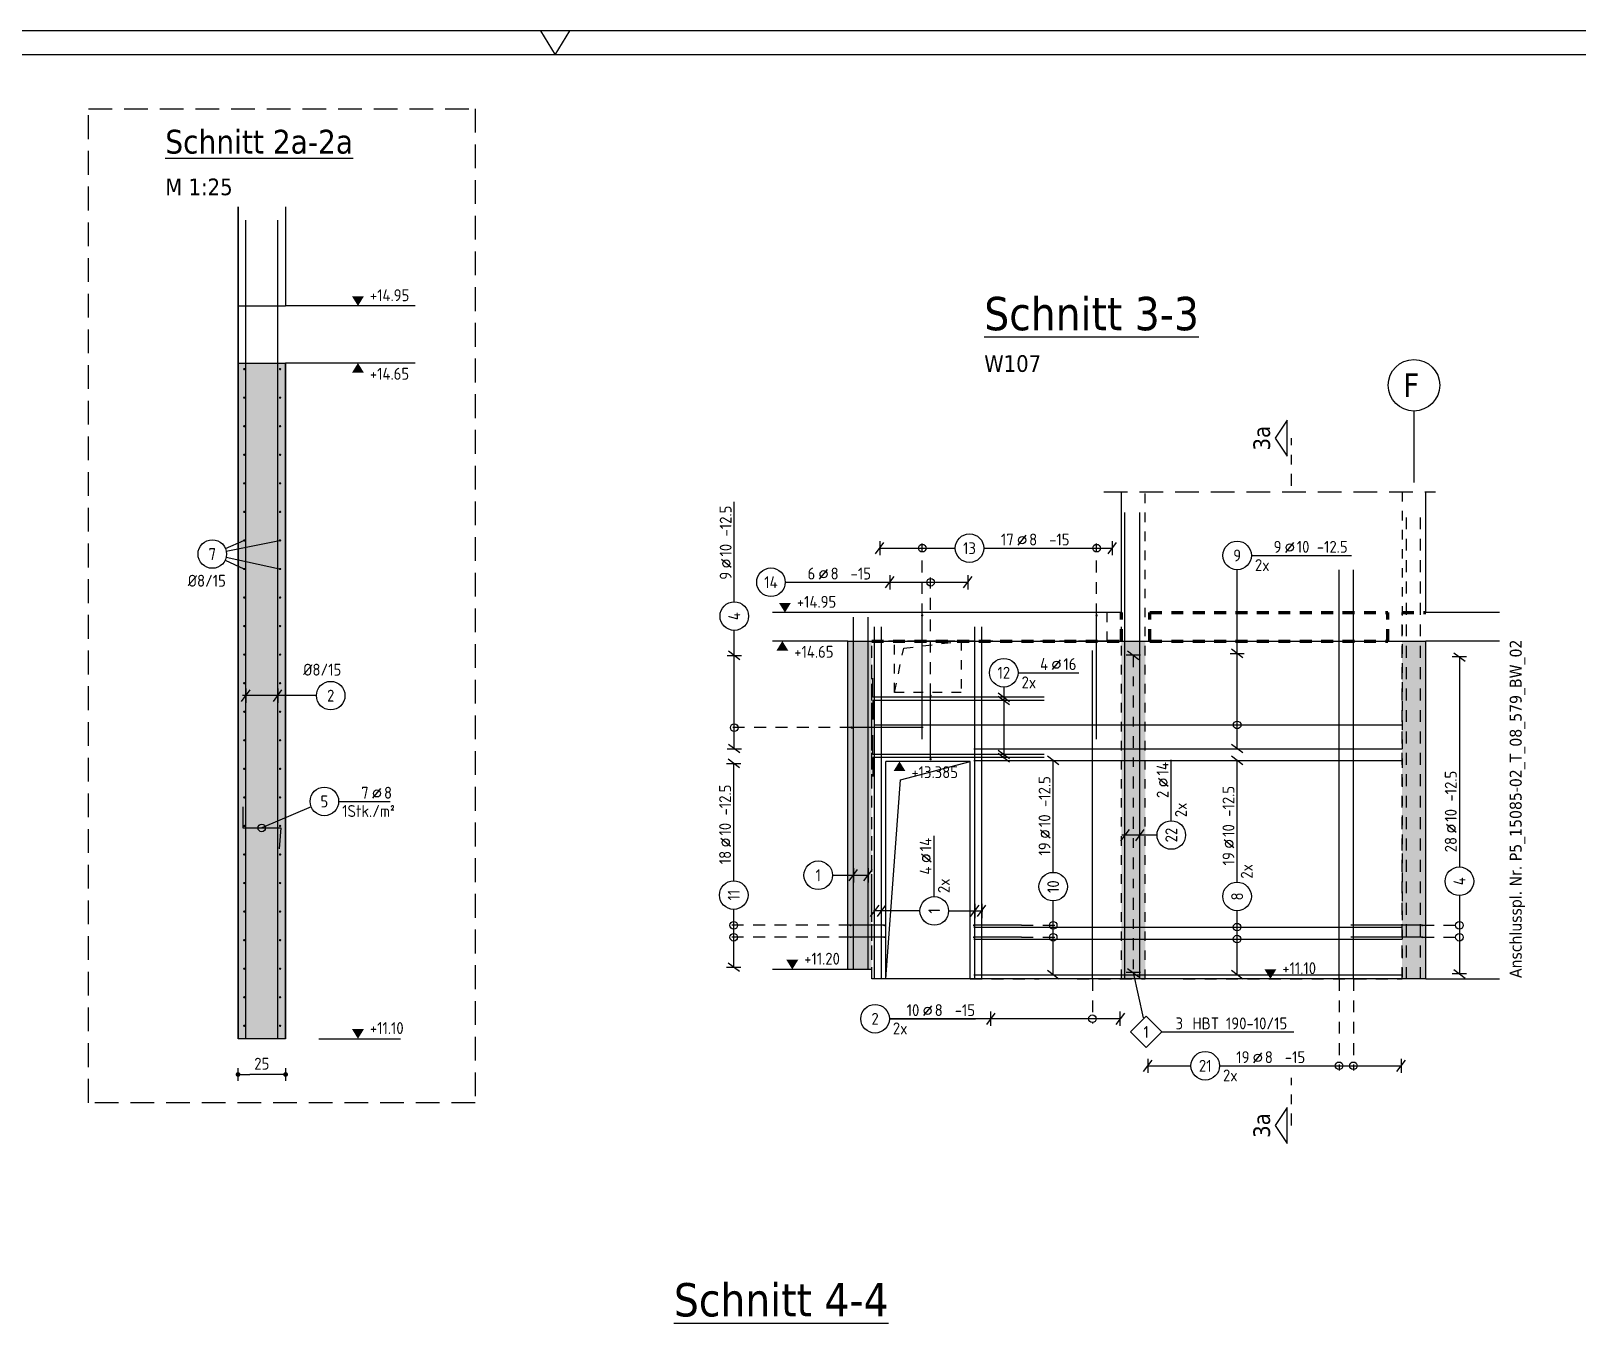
# Model space of a CAD drawing. Extents: x 0 to 72.6, y 1.4 to 31.1.
# Drawn here: x 26.26 to 42.52, y 17.53 to 31.11 of the extents above; entities that cross this region are included whole.
import ezdxf
from ezdxf.enums import TextEntityAlignment as Align

# ---------------------------------------------------------------- set-up
doc = ezdxf.new("R2010")
doc.units = 0
doc.header["$LTSCALE"] = 0.5
for name, pattern in [('AUSGEZOGEN', [1000.01, 1000, 0.01]), ('DASHDOTSMALL', [1.05, 0.5, -0.25, 0.05, -0.25]), ('DASHED', [0.75, 0.5, -0.25]), ('DOT', [0.175, 0.05, -0.125]), ('HIDDEN', [0.375, 0.25, -0.125]), ('HIDDEN2', [0.187, 0.125, -0.062]), ('PUNKT', [0.175, 0.05, -0.125]), ('STRICHLINIE', [0.75, 0.5, -0.25]), ('STRICHPUNKT2', [0.55, 0.25, -0.125, 0.05, -0.125]), ('VERDECKT', [0.375, 0.25, -0.125])]:
    doc.linetypes.add(name, pattern=pattern)
for name, color, linetype in [('ACHSEN', 7, 'Continuous'), ('AFU', 7, 'Continuous'), ('BETON', 7, 'Continuous'), ('DETAIL', 7, 'Continuous'), ('DRUEBER', 7, 'Continuous'), ('grau_mittel', 7, 'Continuous'), ('HBT', 7, 'Continuous'), ('HILFE', 7, 'Continuous'), ('koten', 7, 'Continuous'), ('MASSE', 7, 'Continuous'), ('RAHMEN', 7, 'Continuous'), ('RND', 7, 'Continuous'), ('RND-1', 7, 'Continuous'), ('SCHNITTE', 7, 'Continuous'), ('SFP_Achsen', 7, 'Continuous'), ('TEXT', 7, 'Continuous'), ('VERDECKT', 7, 'Continuous'), ('WBZ', 7, 'Continuous')]:
    doc.layers.add(name, color=color, linetype=linetype)
doc.layers.add('NOPLOT', color=7, linetype='Continuous', plot=False)
doc.styles.add('helv', font='tahoma.ttf')
doc.styles.add('txt', font='isocp.shx')
doc.linetypes.add('AFU_50K', pattern='A,0.15,["/",Standard,S=0.2,R=0,X=-0.01,Y=-0.1],0.07,["/",Standard,S=0.2,R=0,X=-0.01,Y=-0.1],0.15', length=0.37)
doc.linetypes.add('AFU_50L', pattern='A,0.75,["/",Standard,S=0.2,R=0,X=-0.01,Y=-0.1],0.07,["/",Standard,S=0.2,R=0,X=-0.01,Y=-0.1],0.75', length=1.57)
doc.dimstyles.new('DOT_I', dxfattribs={"dimscale": 0.5, "dimtxt": 0.25, "dimasz": 0.25, "dimexe": 0.1, "dimexo": 0.3, "dimgap": 0.1, "dimtad": 1, "dimdec": 3, "dimzin": 3, "dimtxsty": 'txt', "dimblk": 'DOT', "dimblk1": 'DOT', "dimblk2": 'DOT', "dimsah": 1, "dimcen": 0.1, "dimse1": 1, "dimse2": 1, "dimazin": 0, "dimtfac": 1, "dimtdec": 4, "dimtix": 1, "dimtmove": 2, "dimatfit": 3, "dimfxl": 0, "dimtvp": 1, "dimtolj": 1, "dimtzin": 0, "dimarcsym": 0})

# ---------------------------------------------------------------- blocks, each defined once
blk = doc.blocks.new('lei_gre')
at = {"layer": 'RND', "color": 7, "linetype": 'Continuous'}
for p, q in [((-0.09, -0.12), (0.09, 0.12)), ((0, 0.15), (0, -0.15))]:
    blk.add_line(p, q, dxfattribs=at)
blk = doc.blocks.new('HBT_LEI')
at = {"layer": 'HBT', "color": 7, "linetype": 'Continuous'}
blk.add_lwpolyline([(-0.33, 0), (0, 0.33), (0.33, 0), (0, -0.33)], close=True, dxfattribs=at)
at = {"layer": 'HBT', "color": 7, "linetype": 'Continuous', "style": 'txt'}
blk.add_attdef('POSH', text='', height=0.25, dxfattribs=at).set_placement((0, -0.126), align=Align.CENTER)
blk.add_attdef('STKH', text='', height=0.25, dxfattribs=at).set_placement((0.776, 0.055), align=Align.RIGHT)
at = {"layer": 'HBT', "style": 'txt'}
for tag, p in [('ARTH', (0.973, 0.055)), ('TEXTH', (0.415, -0.309))]:
    blk.add_attdef(tag, p, '', height=0.25, dxfattribs=at)
blk = doc.blocks.new('okrd_o')
at = {"layer": 'koten', "color": 7, "linetype": 'Continuous'}
blk.add_solid([(-0.125, 0.202), (0.125, 0.202), (0, 0)], dxfattribs=at)
at = {"layer": 'koten', "style": 'txt'}
blk.add_attdef('OKRD', (0.25, 0.1), '', height=0.25, dxfattribs=at)
blk = doc.blocks.new('DOT')
at = {"layer": 'MASSE', "color": 7, "linetype": 'Continuous'}
for p, q in [((0, 0), (-1, 0)), ((0, 0.54), (0, -0.54))]:
    blk.add_line(p, q, dxfattribs=at)
at = {"layer": 'MASSE', "color": 7, "linetype": 'Continuous', "const_width": 0.2}
blk.add_lwpolyline([(-0.1, 0, 1), (0.1, 0, 1)], format="xyb", close=True, dxfattribs=at)
blk = doc.blocks.new('*D18')
at = {"layer": 'Defpoints', "color": 0, "linetype": 'AUSGEZOGEN', "transparency": 16777216}
for p in [(28.442, 20.143), (28.442, 20.143), (28.942, 20.143)]:
    blk.add_point(p, dxfattribs=at)
at = {"layer": 'MASSE', "color": 0, "linetype": 'AUSGEZOGEN', "lineweight": -2, "transparency": 16777216}
blk.add_line((28.817, 20.143), (28.567, 20.143), dxfattribs=at)
at = {"layer": 'MASSE', "color": 0, "linetype": 'AUSGEZOGEN', "lineweight": -2, "transparency": 16777216, "xscale": 0.125, "yscale": 0.125, "zscale": 0.125, "rotation": 180}
blk.add_blockref('DOT', (28.442, 20.143), dxfattribs=at)
at = {"layer": 'MASSE', "color": 0, "linetype": 'AUSGEZOGEN', "lineweight": -2, "transparency": 16777216, "xscale": 0.125, "yscale": 0.125, "zscale": 0.125}
blk.add_blockref('DOT', (28.942, 20.143), dxfattribs=at)
at = {"layer": 'MASSE', "color": 0, "linetype": 'AUSGEZOGEN', "transparency": 16777216, "insert": (28.692, 20.256), "char_height": 0.125, "attachment_point": 5, "style": 'txt'}
blk.add_mtext('\\A1;25', dxfattribs=at)
blk = doc.blocks.new('okrd_u')
at = {"layer": 'koten', "color": 7, "linetype": 'Continuous'}
blk.add_solid([(-0.125, -0.202), (0.125, -0.202), (0, 0)], dxfattribs=at)
at = {"layer": 'koten', "style": 'txt'}
blk.add_attdef('OKRD', (0.25, -0.35), '', height=0.25, dxfattribs=at)
blk = doc.blocks.new('RND_LEI')
at = {"layer": 'RND', "color": 7, "linetype": 'Continuous'}
blk.add_line((1.022, 0.066), (1.19, 0.27), dxfattribs=at)
for centre, radius in [((0, 0), 0.3), ((1.106, 0.168), 0.075)]:
    blk.add_circle(centre, radius, dxfattribs=at)
at = {"layer": 'RND', "color": 7, "linetype": 'Continuous', "style": 'txt'}
blk.add_attdef('POSL', text='', height=0.25, dxfattribs=at).set_placement((0, 0), align=Align.MIDDLE)
blk.add_attdef('ANZ', text='', height=0.25, dxfattribs=at).set_placement((0.931, 0.057), align=Align.RIGHT)
for tag, p in [('DUM', (1.253, 0.057)), ('ABSTD', (1.674, 0.057)), ('POSTXT', (0.374, -0.327))]:
    blk.add_attdef(tag, p, '', height=0.25, dxfattribs=at)
blk = doc.blocks.new('RND_HIN')
at = {"layer": 'RND', "color": 7, "linetype": 'Continuous'}
blk.add_circle((0, 0), 0.3, dxfattribs=at)
at = {"layer": 'RND', "color": 7, "linetype": 'Continuous', "style": 'txt'}
blk.add_attdef('POSI', text='', height=0.25, dxfattribs=at).set_placement((0, 0), align=Align.MIDDLE)
blk = doc.blocks.new('SCHN-2')
at = {"layer": 'SCHNITTE', "color": 6, "linetype": 'Continuous'}
blk.add_lwpolyline([(0.378, 0.088), (0, 0.34), (-0.378, 0.088)], close=True, dxfattribs=at)
at = {"layer": 'SCHNITTE', "color": 1, "linetype": 'DASHDOTSMALL', "style": 'helv'}
blk.add_attdef('SCHN-2', text='', height=0.35, dxfattribs=at).set_placement((0, 0.45), align=Align.CENTER)
blk = doc.blocks.new('A1-19-0')
at = {"layer": 'RAHMEN'}
blk.add_line((103.1, 59.4), (0, 59.4), dxfattribs=at)
at = {"layer": 'RAHMEN', "color": 7, "linetype": 'Continuous'}
for p, q in [((51.24, 59.4), (51.55, 58.9)), ((51.55, 58.9), (51.86, 59.4))]:
    blk.add_line(p, q, dxfattribs=at)
at = {"layer": 'RAHMEN', "color": 5}
blk.add_line((102.6, 58.9), (2, 58.9), dxfattribs=at)

msp = doc.modelspace()

# ---------------------------------------------------------------- hatches: boundary and pattern name
at = {"layer": 'grau_mittel'}
msp.add_hatch(color=61, dxfattribs=at).paths.add_polyline_path([(28.9416, 27.6177), (28.4416, 27.6177), (28.4416, 20.5177), (28.9416, 20.5177)])
h = msp.add_hatch(color=61, dxfattribs=at)
h.paths.add_polyline_path([(40.9274, 24.6965), (40.6774, 24.6965), (40.6774, 21.1465), (40.9274, 21.1465)])
h.paths.add_polyline_path([(37.7274, 21.1465), (37.9774, 21.1465), (37.9774, 24.6965), (37.7274, 24.6965)])
h.paths.add_polyline_path([(35.1024, 24.6965), (34.8524, 24.6965), (34.8524, 21.2465), (35.1024, 21.2465)])

# ---------------------------------------------------------------- linework, layer by layer
at = {"layer": 'ACHSEN', "color": 140, "linetype": 'AUSGEZOGEN'}
msp.add_line((40.8024, 27.1138), (40.8024, 26.3638), dxfattribs=at)
at = {"layer": 'AFU', "color": 8, "linetype": 'AFU_50K'}
for p, q in [((28.4416, 28.2177), (28.9416, 28.2177)), ((28.4416, 27.6177), (28.9416, 27.6177)), ((35.1024, 21.2465), (34.8524, 21.2465)), ((35.1024, 21.1465), (35.1024, 21.2465)), ((35.2524, 21.1465), (35.1024, 21.1465)), ((28.9416, 20.5177), (28.4416, 20.5177))]:
    msp.add_line(p, q, dxfattribs=at)
at = {"layer": 'AFU', "color": 8, "linetype": 'AFU_50L'}
for p, q in [((34.8524, 24.6965), (40.9274, 24.6965)), ((40.9274, 21.1465), (36.1374, 21.1465))]:
    msp.add_line(p, q, dxfattribs=at)
at = {"layer": 'BETON', "color": 6, "linetype": 'AUSGEZOGEN', "lineweight": 35}
for p, q in [((28.4416, 29.2577), (28.4416, 20.5177)), ((28.9416, 27.6177), (28.9416, 20.5177))]:
    msp.add_line(p, q, dxfattribs=at)
at = {"layer": 'BETON', "color": 6, "linetype": 'AUSGEZOGEN'}
for p, q in [((28.9416, 29.2594), (28.9416, 28.2177)), ((30.3027, 27.6177), (28.9416, 27.6177)), ((37.7274, 24.9965), (37.7274, 26.2636)), ((40.9274, 24.9965), (40.9274, 26.2636)), ((37.7274, 24.9965), (34.0588, 24.9965)), ((41.7004, 24.9965), (40.9274, 24.9965)), ((34.8524, 24.6965), (34.0588, 24.6965)), ((34.8524, 21.2465), (34.8524, 24.6965)), ((40.9274, 21.1465), (40.9274, 24.6965)), ((41.7004, 24.6965), (40.9274, 24.6965)), ((36.1374, 23.4315), (35.2524, 23.4315)), ((35.2524, 21.1465), (35.2524, 23.4315)), ((36.1374, 21.1465), (36.1374, 23.4315)), ((34.8524, 21.2465), (34.0588, 21.2465)), ((36.1374, 21.1465), (35.2524, 21.1465)), ((40.9274, 21.1465), (41.7004, 21.1465))]:
    msp.add_line(p, q, dxfattribs=at)
at = {"layer": 'BETON', "color": 6, "linetype": 'AUSGEZOGEN', "lineweight": 25}
msp.add_line((30.3027, 28.2177), (28.9416, 28.2177), dxfattribs=at)
at = {"layer": 'DETAIL', "color": 102, "linetype": 'STRICHLINIE'}
msp.add_lwpolyline([(26.8691, 19.846), (26.8691, 30.2894), (30.9351, 30.2894), (30.9351, 19.846)], close=True, dxfattribs=at)
at = {"layer": 'DRUEBER', "color": 7, "linetype": 'DOT'}
for p, q in [((37.9774, 21.1465), (37.9774, 26.2636)), ((40.6774, 26.2636), (40.6774, 21.1465)), ((37.5774, 24.6965), (37.5774, 24.9965)), ((37.7274, 21.1465), (37.7274, 24.9965)), ((35.1024, 21.1465), (35.1024, 24.6965)), ((35.2524, 21.1465), (35.1024, 21.1465)), ((36.3274, 21.1465), (36.1374, 21.1465)), ((37.7274, 21.1465), (36.7274, 21.1465))]:
    msp.add_line(p, q, dxfattribs=at)
at = {"layer": 'DRUEBER', "color": 7, "linetype": 'PUNKT'}
msp.add_line((37.5774, 24.6965), (35.1024, 24.6965), dxfattribs=at)
at = {"layer": 'HBT', "color": 6, "linetype": 'STRICHPUNKT2'}
msp.add_line((37.852, 24.5489), (37.852, 21.2125), dxfattribs=at)
at = {"layer": 'HBT', "color": 7, "linetype": 'AUSGEZOGEN'}
for p, q in [((37.852, 21.2125), (37.9553, 20.736)), ((38.152, 20.5894), (39.5389, 20.5894))]:
    msp.add_line(p, q, dxfattribs=at)
at = {"layer": 'HILFE', "color": 102, "linetype": 'DASHED'}
msp.add_line((37.5409, 26.2636), (41.0274, 26.2636), dxfattribs=at)
at = {"layer": 'HILFE', "color": 102, "linetype": 'AUSGEZOGEN'}
for p, q in [((35.406, 23.2371), (36.1374, 23.4315)), ((35.2524, 21.1465), (35.406, 23.2371)), ((29.2902, 20.5177), (30.1509, 20.5177))]:
    msp.add_line(p, q, dxfattribs=at)
at = {"layer": 'NOPLOT', "color": 191, "linetype": 'Continuous'}
for points in [[(36.1774, 23.5656), (40.6774, 23.5656)], [(36.1774, 23.4406), (40.6774, 23.4406)], [(36.1774, 21.1906), (40.6774, 21.1906)]]:
    msp.add_lwpolyline(points, dxfattribs=at)
at = {"layer": 'RND', "color": 7, "linetype": 'AUSGEZOGEN'}
for p, q in [((33.6582, 25.1083), (33.6582, 26.1608)), ((35.1866, 25.6726), (35.9807, 25.6726)), ((36.2807, 25.6726), (37.6316, 25.6726)), ((39.094, 25.5957), (40.1465, 25.5957)), ((38.944, 24.5656), (38.944, 25.4457)), ((34.1938, 25.3148), (35.1, 25.3148)), ((35.1, 25.3148), (35.2936, 25.3148)), ((35.2936, 25.3148), (36.1138, 25.3148)), ((33.6582, 24.5451), (33.6582, 24.8083)), ((33.6582, 23.5658), (33.6582, 24.5451)), ((38.944, 23.5656), (38.944, 24.5656)), ((41.28, 24.5293), (41.28, 22.3228)), ((36.6412, 24.3636), (37.2812, 24.3636)), ((33.6523, 22.1771), (33.6523, 23.4103)), ((37.0101, 22.2661), (37.0101, 23.4406)), ((38.2517, 22.8083), (38.2517, 23.4483)), ((38.9435, 22.1632), (38.9435, 23.4406)), ((29.4996, 23.0117), (30.0396, 23.0117)), ((35.7602, 22.0111), (35.7602, 22.6511)), ((37.0101, 21.1906), (37.0101, 21.9661)), ((41.28, 22.0228), (41.28, 21.2001)), ((33.6523, 21.2684), (33.6523, 21.8771)), ((38.9435, 21.1906), (38.9435, 21.8632)), ((36.3533, 20.7276), (35.2879, 20.7276)), ((35.2879, 20.7276), (36.1942, 20.7276)), ((37.7148, 20.7276), (36.3533, 20.7276)), ((38.005, 20.2335), (38.4581, 20.2335)), ((38.7581, 20.2335), (40.6682, 20.2335))]:
    msp.add_line(p, q, dxfattribs=at)
at = {"layer": 'RND', "color": 102, "linetype": 'AUSGEZOGEN'}
for p, q in [((28.3092, 25.6706), (28.5013, 25.7539)), ((28.3187, 25.6407), (28.8779, 25.7539)), ((28.3071, 25.5464), (28.5013, 25.4539)), ((28.3181, 25.5784), (28.8779, 25.4539)), ((29.2661, 24.123), (28.4893, 24.123)), ((36.4912, 24.2136), (36.4912, 23.4635)), ((29.2114, 22.9532), (28.6919, 22.7331)), ((38.1017, 22.6583), (37.7324, 22.6583)), ((34.6902, 22.2356), (35.0656, 22.2356)), ((35.6102, 21.8611), (35.1211, 21.8611)), ((35.9102, 21.8611), (36.2705, 21.8611))]:
    msp.add_line(p, q, dxfattribs=at)
at = {"layer": 'RND', "color": 102, "linetype": 'VERDECKT'}
for p, q in [((35.6339, 24.9663), (35.6339, 25.7226)), ((37.4665, 24.9663), (37.4665, 25.7226)), ((35.722, 24.1248), (35.722, 25.3648)), ((34.8921, 23.7867), (33.6082, 23.7867)), ((34.881, 21.7097), (33.6023, 21.7097)), ((36.6763, 21.7097), (37.0601, 21.7097)), ((40.8892, 21.7097), (41.33, 21.7097)), ((34.881, 21.5847), (33.6023, 21.5847)), ((36.6763, 21.5847), (37.0601, 21.5847)), ((40.8892, 21.5847), (41.33, 21.5847)), ((37.4229, 21.1465), (37.4229, 20.6776)), ((40.0156, 21.1465), (40.0156, 20.1835)), ((40.1656, 21.1465), (40.1656, 20.1835))]:
    msp.add_line(p, q, dxfattribs=at)
at = {"layer": 'RND', "color": 1, "linetype": 'AUSGEZOGEN'}
for points in [[(28.5245, 20.5177), (28.5245, 29.1177)], [(28.8587, 20.5177), (28.8587, 29.1177)], [(37.7635, 21.1465), (37.7635, 26.0465)], [(37.9194, 21.1465), (37.9194, 26.0465)], [(40.0156, 21.1465), (40.0156, 25.4465)], [(40.1656, 21.1465), (40.1656, 25.4465)], [(34.9097, 21.2465), (34.9097, 24.9465)], [(35.0656, 21.2465), (35.0656, 24.9465)], [(35.6339, 23.6663), (35.6339, 24.9663)], [(37.4665, 23.6663), (37.4665, 24.9663)], [(35.131, 21.1465), (35.131, 24.8465)], [(35.2039, 21.1465), (35.2039, 24.8465)], [(36.1858, 21.1465), (36.1858, 24.8465)], [(36.2587, 21.1465), (36.2587, 24.8465)], [(37.4229, 21.1465), (37.4229, 24.5965)], [(36.9155, 24.1058), (35.1155, 24.1058), (35.1155, 24.3058)], [(36.9155, 24.0737), (35.1155, 24.0737), (35.1155, 23.8737)], [(35.722, 23.4548), (35.722, 24.1248)], [(35.6421, 23.7867), (34.8921, 23.7867)], [(35.1274, 23.8156), (40.6774, 23.8156)], [(36.9155, 23.5063), (35.1155, 23.5063), (35.1155, 23.7063)], [(36.9155, 23.4741), (35.1155, 23.4741), (35.1155, 23.2741)], [(35.2348, 21.7097), (34.881, 21.7097)], [(36.6763, 21.7097), (36.1763, 21.7097)], [(36.1774, 21.6906), (40.6774, 21.6906)], [(40.8892, 21.7097), (40.1392, 21.7097)], [(35.2348, 21.5847), (34.881, 21.5847)], [(36.6763, 21.5847), (36.1763, 21.5847)], [(36.1774, 21.5656), (40.6774, 21.5656)], [(40.8892, 21.5847), (40.1392, 21.5847)]]:
    msp.add_lwpolyline(points, dxfattribs=at)
at = {"layer": 'RND', "color": 7, "linetype": 'AUSGEZOGEN'}
for points, const_width in [([(28.5013, 27.5539, 1), (28.5133, 27.5539, 1)], 0.012), ([(28.8779, 27.5539, 1), (28.8899, 27.5539, 1)], 0.012), ([(28.5013, 27.2539, 1), (28.5133, 27.2539, 1)], 0.012), ([(28.8779, 27.2539, 1), (28.8899, 27.2539, 1)], 0.012), ([(28.5013, 26.9539, 1), (28.5133, 26.9539, 1)], 0.012), ([(28.8779, 26.9539, 1), (28.8899, 26.9539, 1)], 0.012), ([(28.5013, 26.6539, 1), (28.5133, 26.6539, 1)], 0.012), ([(28.8779, 26.6539, 1), (28.8899, 26.6539, 1)], 0.012), ([(28.5013, 26.3539, 1), (28.5133, 26.3539, 1)], 0.012), ([(28.8779, 26.3539, 1), (28.8899, 26.3539, 1)], 0.012), ([(28.5013, 26.0539, 1), (28.5133, 26.0539, 1)], 0.012), ([(28.8779, 26.0539, 1), (28.8899, 26.0539, 1)], 0.012), ([(28.5013, 25.7539, 1), (28.5133, 25.7539, 1)], 0.012), ([(28.8779, 25.7539, 1), (28.8899, 25.7539, 1)], 0.012), ([(28.5013, 25.4539, 1), (28.5133, 25.4539, 1)], 0.012), ([(28.8779, 25.4539, 1), (28.8899, 25.4539, 1)], 0.012), ([(28.5013, 25.1539, 1), (28.5133, 25.1539, 1)], 0.012), ([(28.8779, 25.1539, 1), (28.8899, 25.1539, 1)], 0.012), ([(28.5013, 24.8539, 1), (28.5133, 24.8539, 1)], 0.012), ([(28.8779, 24.8539, 1), (28.8899, 24.8539, 1)], 0.012), ([(35.6276, 24.9663, 1), (35.6401, 24.9663, 1)], 0.0125), ([(37.4603, 24.9663, 1), (37.4728, 24.9663, 1)], 0.0125), ([(28.5013, 24.5539, 1), (28.5133, 24.5539, 1)], 0.012), ([(28.8779, 24.5539, 1), (28.8899, 24.5539, 1)], 0.012), ([(28.5013, 24.2539, 1), (28.5133, 24.2539, 1)], 0.012), ([(28.8779, 24.2539, 1), (28.8899, 24.2539, 1)], 0.012), ([(35.717, 24.1248, 1), (35.727, 24.1248, 1)], 0.01), ([(28.5013, 23.9539, 1), (28.5133, 23.9539, 1)], 0.012), ([(28.8779, 23.9539, 1), (28.8899, 23.9539, 1)], 0.012), ([(34.8983, 23.7867, -1), (34.8858, 23.7867, -1)], 0.0125), ([(28.5013, 23.6539, 1), (28.5133, 23.6539, 1)], 0.012), ([(28.8779, 23.6539, 1), (28.8899, 23.6539, 1)], 0.012), ([(35.7158, 23.4548, 1), (35.7283, 23.4548, 1)], 0.0125), ([(28.5013, 23.3539, 1), (28.5133, 23.3539, 1)], 0.012), ([(28.8779, 23.3539, 1), (28.8899, 23.3539, 1)], 0.012), ([(28.5013, 23.0539, 1), (28.5133, 23.0539, 1)], 0.012), ([(28.8779, 23.0539, 1), (28.8899, 23.0539, 1)], 0.012), ([(28.5013, 22.7539, 1), (28.5133, 22.7539, 1)], 0.012), ([(28.8779, 22.7539, 1), (28.8899, 22.7539, 1)], 0.012), ([(28.5013, 22.4539, 1), (28.5133, 22.4539, 1)], 0.012), ([(28.8779, 22.4539, 1), (28.8899, 22.4539, 1)], 0.012), ([(28.5013, 22.1539, 1), (28.5133, 22.1539, 1)], 0.012), ([(28.8779, 22.1539, 1), (28.8899, 22.1539, 1)], 0.012), ([(28.5013, 21.8539, 1), (28.5133, 21.8539, 1)], 0.012), ([(28.8779, 21.8539, 1), (28.8899, 21.8539, 1)], 0.012), ([(34.876, 21.7097, 1), (34.886, 21.7097, 1)], 0.01), ([(35.2298, 21.7097, 1), (35.2398, 21.7097, 1)], 0.01), ([(36.1713, 21.7097, 1), (36.1813, 21.7097, 1)], 0.01), ([(40.8842, 21.7097, 1), (40.8942, 21.7097, 1)], 0.01), ([(28.5013, 21.5539, 1), (28.5133, 21.5539, 1)], 0.012), ([(28.8779, 21.5539, 1), (28.8899, 21.5539, 1)], 0.012), ([(34.876, 21.5847, 1), (34.886, 21.5847, 1)], 0.01), ([(35.2298, 21.5847, 1), (35.2398, 21.5847, 1)], 0.01), ([(36.1713, 21.5847, 1), (36.1813, 21.5847, 1)], 0.01), ([(40.8842, 21.5847, 1), (40.8942, 21.5847, 1)], 0.01), ([(28.5013, 21.2539, 1), (28.5133, 21.2539, 1)], 0.012), ([(28.8779, 21.2539, 1), (28.8899, 21.2539, 1)], 0.012), ([(28.5013, 20.9539, 1), (28.5133, 20.9539, 1)], 0.012), ([(28.8779, 20.9539, 1), (28.8899, 20.9539, 1)], 0.012), ([(28.5013, 20.6539, 1), (28.5133, 20.6539, 1)], 0.012), ([(28.8779, 20.6539, 1), (28.8899, 20.6539, 1)], 0.012)]:
    msp.add_lwpolyline(points, format="xyb", close=True, dxfattribs=dict(at, const_width=const_width))
at = {"layer": 'RND', "color": 7, "linetype": 'HIDDEN'}
for points in [[(40.7233, 21.1465), (40.7233, 26.0465)], [(40.87, 21.1465), (40.87, 26.0465)]]:
    msp.add_lwpolyline(points, dxfattribs=at)
at = {"layer": 'RND', "color": 7, "linetype": 'AUSGEZOGEN'}
for centre in [(35.6339, 25.6726), (37.4665, 25.6726), (35.722, 25.3148), (33.6582, 23.7867), (38.944, 23.8156), (28.6919, 22.7331), (33.6523, 21.7097), (33.6523, 21.5847), (37.0101, 21.7097), (37.0101, 21.5847), (38.9435, 21.6906), (41.28, 21.7097), (41.28, 21.5847), (38.9435, 21.5656), (37.4229, 20.7276), (40.0156, 20.2335), (40.1656, 20.2335)]:
    msp.add_circle(centre, 0.04, dxfattribs=at)
at = {"layer": 'RND-1', "color": 1, "linetype": 'AUSGEZOGEN'}
msp.add_lwpolyline([(28.4919, 22.9531), (28.4919, 22.7331), (28.8919, 22.7331), (28.8727, 22.5139)], dxfattribs=at)
at = {"layer": 'SCHNITTE', "color": 6, "linetype": 'STRICHPUNKT2'}
for p, q in [((39.5144, 26.3282), (39.5144, 26.8282)), ((39.5144, 19.606), (39.5144, 20.106))]:
    msp.add_line(p, q, dxfattribs=at)
at = {"layer": 'SFP_Achsen', "color": 7, "linetype": 'AUSGEZOGEN'}
msp.add_circle((40.8024, 27.3843), 0.2705, dxfattribs=at)
at = {"layer": 'VERDECKT', "color": 7, "linetype": 'HIDDEN', "lineweight": 70}
for p, q in [((37.7274, 24.6965), (37.7274, 24.9965)), ((38.0274, 24.9965), (40.5274, 24.9965)), ((38.0274, 24.6965), (38.0274, 24.9965)), ((40.5274, 24.6965), (40.5274, 24.9965)), ((40.6774, 24.9965), (40.9274, 24.9965)), ((35.1024, 24.6965), (37.7274, 24.6965)), ((38.0274, 24.6965), (40.5274, 24.6965))]:
    msp.add_line(p, q, dxfattribs=at)
at = {"layer": 'VERDECKT', "color": 7, "linetype": 'HIDDEN'}
for p, q in [((40.6774, 21.1465), (40.6774, 24.9965)), ((35.1024, 21.1465), (35.1024, 24.6965))]:
    msp.add_line(p, q, dxfattribs=at)
at = {"layer": 'VERDECKT', "color": 7, "linetype": 'VERDECKT'}
for p, q in [((36.1374, 21.1465), (36.8624, 21.1465)), ((37.2624, 21.1465), (37.9774, 21.1465)), ((38.3774, 21.1465), (40.6774, 21.1465))]:
    msp.add_line(p, q, dxfattribs=at)
at = {"layer": 'WBZ', "color": 102, "linetype": 'HIDDEN2'}
for p, q in [((35.3424, 24.1565), (35.4388, 24.6203)), ((35.4388, 24.6203), (36.0424, 24.6965))]:
    msp.add_line(p, q, dxfattribs=at)
msp.add_lwpolyline([(35.3424, 24.6965), (36.0424, 24.6965), (36.0424, 24.1565), (35.3424, 24.1565)], close=True, dxfattribs=at)

# ---------------------------------------------------------------- block references
at = {"layer": 'HBT', "color": 6, "linetype": 'STRICHPUNKT2', "xscale": 0.5, "yscale": 0.5, "zscale": 0.5, "rotation": 270.0000222826671}
for p in [(37.852, 24.5489), (37.852, 21.2125)]:
    msp.add_blockref('lei_gre', p, dxfattribs=at)
at = {"layer": 'HBT', "color": 7, "linetype": 'AUSGEZOGEN', "xscale": 0.5, "yscale": 0.5, "zscale": 0.5, "rotation": 2.228266859027883e-05}
msp.add_blockref('HBT_LEI', (37.987, 20.5894), dxfattribs=at).add_auto_attribs({'POSH': '1', 'STKH': '3', 'ARTH': 'HBT 190-10/15'})
at = {"layer": 'koten', "color": 7, "linetype": 'DASHED', "xscale": 0.5, "yscale": 0.5, "zscale": 0.5}
msp.add_blockref('okrd_o', (29.7026, 28.2177), dxfattribs=at).add_auto_attribs({'OKRD': '+14.95'})
at = {"layer": 'koten', "color": 7, "linetype": 'AUSGEZOGEN', "xscale": 0.5, "yscale": 0.5, "zscale": 0.5}
for name, p, values in [('okrd_u', (29.7026, 27.6177), {'OKRD': '+14.65'}), ('okrd_o', (34.2679, 21.2465), {'OKRD': '+11.20'})]:
    msp.add_blockref(name, p, dxfattribs=at).add_auto_attribs(values)
at = {"layer": 'koten', "color": 6, "linetype": 'AUSGEZOGEN', "xscale": 0.5, "yscale": 0.5, "zscale": 0.5}
for name, p, values in [('okrd_o', (34.1905, 24.9965), {'OKRD': '+14.95'}), ('okrd_u', (34.1635, 24.6965), {'OKRD': '+14.65'}), ('okrd_u', (35.3948, 23.4315), {'OKRD': '+13.385'})]:
    msp.add_blockref(name, p, dxfattribs=at).add_auto_attribs(values)
at = {"layer": 'koten', "color": 7, "linetype": 'AUSGEZOGEN'}
ref = msp.add_blockref('okrd_o', (39.2934, 21.1465), dxfattribs=dict(at, xscale=0.5, yscale=0.5, zscale=0.5))
ref.add_attrib('OKRD', '+11.10', (39.4184, 21.1965), dxfattribs={"layer": '0', "color": 0, "linetype": 'ByBlock', "height": 0.125, "style": 'txt'})
ref = msp.add_blockref('okrd_o', (29.7026, 20.5177), dxfattribs=dict(at, xscale=0.5, yscale=0.5, zscale=0.5))
ref.add_attrib('OKRD', '+11.10', (29.8276, 20.5677), dxfattribs={"layer": '0', "color": 0, "linetype": 'ByBlock', "height": 0.125, "style": 'txt'})
at = {"layer": 'RAHMEN', "color": 7, "linetype": 'AUSGEZOGEN', "xscale": 0.5, "yscale": 0.5, "zscale": 0.5}
msp.add_blockref('A1-19-0', (6.0012, 1.4073), dxfattribs=at)
at = {"layer": 'RND', "color": 7, "linetype": 'AUSGEZOGEN', "xscale": 0.5, "yscale": 0.5, "zscale": 0.5, "rotation": 90}
for p, values in [((33.6582, 24.9583), {'POSL': '4', 'DUM': '10', 'ANZ': '9', 'ABSTD': '-12.5'}), ((38.2517, 22.6583), {'POSL': '22', 'DUM': '14', 'ANZ': '2', 'POSTXT': '2x'}), ((37.0101, 22.1161), {'POSL': '10', 'DUM': '10', 'ANZ': '19', 'ABSTD': '-12.5'}), ((41.28, 22.1728), {'POSL': '4', 'DUM': '10', 'ANZ': '28', 'ABSTD': '-12.5'}), ((33.6523, 22.0271), {'POSL': '11', 'DUM': '10', 'ANZ': '18', 'ABSTD': '-12.5'}), ((38.9435, 22.0132), {'POSL': '8', 'DUM': '10', 'ANZ': '19', 'ABSTD': '-12.5', 'POSTXT': '2x'}), ((35.7602, 21.8611), {'POSL': '1', 'DUM': '14', 'ANZ': '4', 'POSTXT': '2x'})]:
    msp.add_blockref('RND_LEI', p, dxfattribs=at).add_auto_attribs(values)
at = {"layer": 'RND', "color": 7, "linetype": 'AUSGEZOGEN', "xscale": 0.5, "yscale": 0.5, "zscale": 0.5}
for name, p, values in [('RND_HIN', (28.1716, 25.6109), {'POSI': '7'}), ('RND_LEI', (36.1307, 25.6726), {'POSL': '13', 'DUM': '8', 'ANZ': '17', 'ABSTD': '-15'}), ('RND_LEI', (38.944, 25.5957), {'POSL': '9', 'DUM': '10', 'ANZ': '9', 'ABSTD': '-12.5', 'POSTXT': '2x'}), ('RND_LEI', (34.0438, 25.3148), {'POSL': '14', 'DUM': '8', 'ANZ': '6', 'ABSTD': '-15'}), ('RND_LEI', (36.4912, 24.3636), {'POSL': '12', 'DUM': '16', 'ANZ': '4', 'POSTXT': '2x'}), ('RND_HIN', (29.4161, 24.123), {'POSI': '2'}), ('RND_LEI', (29.3496, 23.0117), {'POSL': '5', 'DUM': '8', 'ANZ': '7', 'POSTXT': '1Stk./m²'}), ('RND_HIN', (34.5402, 22.2356), {'POSI': '1'}), ('RND_LEI', (35.1379, 20.7276), {'POSL': '2', 'DUM': '8', 'ANZ': '10', 'ABSTD': '-15', 'POSTXT': '2x'}), ('RND_LEI', (38.6081, 20.2335), {'POSL': '21', 'DUM': '8', 'ANZ': '19', 'ABSTD': '-15', 'POSTXT': '2x'})]:
    msp.add_blockref(name, p, dxfattribs=at).add_auto_attribs(values)
for p in [(35.1866, 25.6726), (37.6316, 25.6726), (35.2936, 25.3148), (36.1138, 25.3148), (28.5245, 24.123), (28.8587, 24.123), (34.9097, 22.2356), (35.0656, 22.2356), (38.005, 20.2335), (40.6682, 20.2335)]:
    msp.add_blockref('lei_gre', p, dxfattribs=at)
for p, rotation in [((33.6582, 24.5451), 90), ((38.944, 24.5656), 90), ((41.28, 24.5293), 270), ((33.6582, 23.5658), 90), ((38.944, 23.5656), 90), ((33.6523, 23.4103), 90), ((37.0101, 23.4406), 90), ((38.9435, 23.4406), 90), ((33.6523, 21.2684), 90), ((37.0101, 21.1906), 90), ((38.9435, 21.1906), 90), ((41.28, 21.2001), 270), ((36.3533, 20.7276), 180), ((37.7148, 20.7276), 180)]:
    msp.add_blockref('lei_gre', p, dxfattribs=dict(at, rotation=rotation))
at = {"layer": 'RND', "color": 102, "linetype": 'AUSGEZOGEN', "xscale": 0.5, "yscale": 0.5, "zscale": 0.5}
for p, rotation in [((36.4912, 24.1058), 270), ((36.4912, 24.0737), 270), ((36.4912, 23.5063), 270), ((36.4912, 23.4741), 270), ((37.7635, 22.6583), 180), ((37.9194, 22.6583), 180), ((35.131, 21.8611), 180), ((35.2039, 21.8611), 180)]:
    msp.add_blockref('lei_gre', p, dxfattribs=dict(at, rotation=rotation))
for p in [(36.1858, 21.8611), (36.2587, 21.8611)]:
    msp.add_blockref('lei_gre', p, dxfattribs=at)
at = {"layer": 'SCHNITTE', "color": 6, "linetype": 'STRICHPUNKT2', "xscale": 0.5, "yscale": 0.5, "zscale": 0.5, "rotation": 90}
for p in [(39.5144, 26.8282), (39.5144, 19.606)]:
    msp.add_blockref('SCHN-2', p, dxfattribs=at).add_auto_attribs({'SCHN-2': '3a'})

# ---------------------------------------------------------------- texts
at = {"layer": 'SFP_Achsen', "color": 6, "linetype": 'AUSGEZOGEN', "style": 'helv'}
msp.add_text('F', height=0.25, dxfattribs=at).set_placement((40.6883, 27.2599))
at = {"layer": 'TEXT', "color": 6, "linetype": 'AUSGEZOGEN', "style": 'helv'}
msp.add_text('%%uSchnitt 2a-2a', height=0.25, dxfattribs=at).set_placement((27.6775, 29.8187))
at = {"layer": 'TEXT', "color": 1, "linetype": 'AUSGEZOGEN', "style": 'helv'}
for s, p in [('M 1:25', (27.6775, 29.3812)), ('W107', (36.2856, 27.5251))]:
    msp.add_text(s, height=0.175, dxfattribs=at).set_placement(p)
at = {"layer": 'TEXT', "color": 5, "linetype": 'AUSGEZOGEN', "style": 'helv'}
for s, p in [('%%USchnitt 3-3', (36.2856, 27.9626)), ('%%USchnitt 4-4', (33.0233, 17.6006))]:
    msp.add_text(s, height=0.35, dxfattribs=at).set_placement(p)
at = {"layer": 'TEXT', "color": 7, "linetype": 'AUSGEZOGEN', "style": 'txt'}
for p in [(27.9136, 25.2679), (29.1266, 24.3332)]:
    msp.add_text('%%C8/15', height=0.125, dxfattribs=at).set_placement(p)
at = {"layer": 'TEXT', "color": 7, "linetype": 'AUSGEZOGEN', "style": 'helv'}
msp.add_text('Anschlusspl. Nr. P5_15085-02_T_08_579_BW_02', height=0.125, rotation=90, dxfattribs=at).set_placement((41.934, 21.1562))

# ---------------------------------------------------------------- dimensions: what is measured, and where the dimension line sits
at = {"layer": 'MASSE', "color": 7, "linetype": 'AUSGEZOGEN'}
dim = msp.add_linear_dim(base=(28.4416, 20.1432), p1=(28.9416, 20.1432), p2=(28.4416, 20.1432), dimstyle='DOT_I', override={"dimdec": 0, "dimlfac": 50}, dxfattribs=at)
dim.commit()
dim.dimension.update_dxf_attribs({"geometry": '*D18', "text_midpoint": (28.6916, 20.2557)})

doc.saveas('drawing.dxf')
